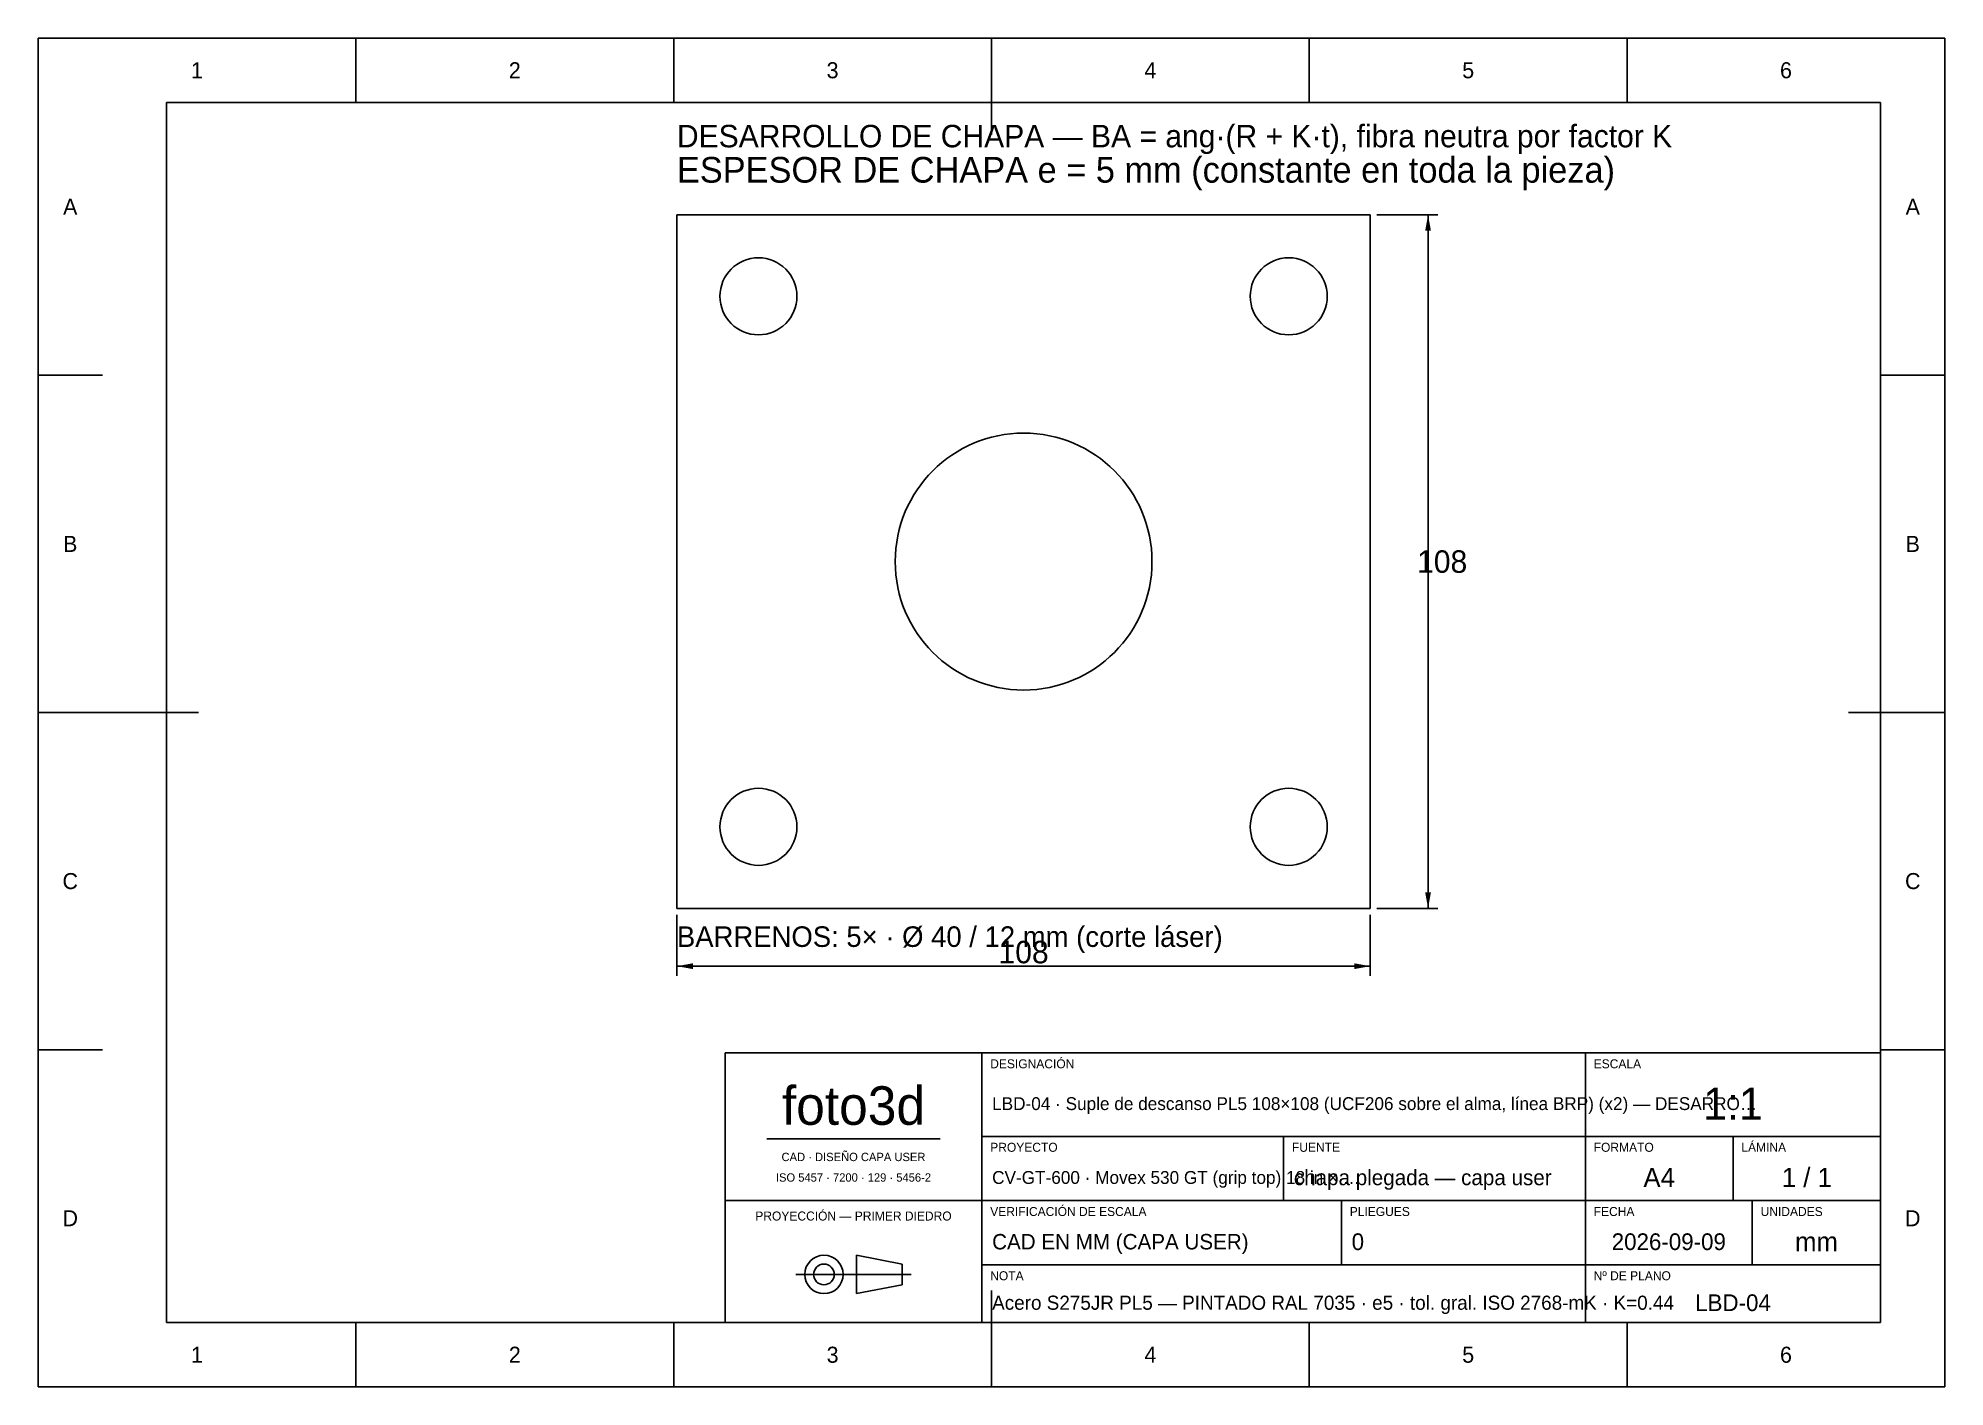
# Model space of a CAD drawing. Extents: x 0 to 297, y 0 to 210.
import ezdxf
from ezdxf.enums import TextEntityAlignment as Align

# ---------------------------------------------------------------- set-up
doc = ezdxf.new("R2010")
doc.units = 0
for name, color, linetype in [('COTAS', 7, 'CONTINUOUS'), ('FINA', 7, 'CONTINUOUS'), ('NORMA', 7, 'CONTINUOUS'), ('TEXTO', 7, 'CONTINUOUS'), ('VISIBLE', 7, 'CONTINUOUS')]:
    doc.layers.add(name, color=color, linetype=linetype)

msp = doc.modelspace()

# ---------------------------------------------------------------- linework, layer by layer
at = {"layer": 'COTAS'}
for p, q in [((208.5, 182.5), (218, 182.5)), ((216.5, 74.5), (216.5, 182.5)), ((208.5, 74.5), (218, 74.5)), ((99.5, 73.5), (99.5, 64)), ((207.5, 73.5), (207.5, 64)), ((99.5, 65.5), (207.5, 65.5))]:
    msp.add_line(p, q, dxfattribs=at)
for points in [[(216.5, 182.5), (216.95, 180), (216.05, 180)], [(216.5, 74.5), (216.95, 77), (216.05, 77)], [(99.5, 65.5), (102, 65.95), (102, 65.05)], [(207.5, 65.5), (205, 65.95), (205, 65.05)]]:
    msp.add_solid(points, dxfattribs=at)
at = {"layer": 'FINA'}
for p, q in [((297, 210), (0, 210)), ((0, 210), (0, 0)), ((49.5, 200), (49.5, 210)), ((99, 200), (99, 210)), ((148.5, 200), (148.5, 210)), ((198, 200), (198, 210)), ((247.5, 200), (247.5, 210)), ((297, 0), (297, 210)), ((0, 157.5), (10, 157.5)), ((287, 157.5), (297, 157.5)), ((0, 105), (10, 105)), ((287, 105), (297, 105)), ((0, 52.5), (10, 52.5)), ((287, 52.5), (297, 52.5)), ((147, 39), (241, 39)), ((194, 29), (194, 39)), ((241, 39), (287, 39)), ((264, 29), (264, 39)), ((113.5, 38.6), (140.5, 38.6)), ((107, 29), (147, 29)), ((147, 29), (241, 29)), ((203, 19), (203, 29)), ((241, 29), (287, 29)), ((267, 19), (267, 29)), ((147, 19), (241, 19)), ((241, 19), (287, 19)), ((118.03, 17.5), (135.97, 17.5)), ((49.5, 0), (49.5, 10)), ((99, 0), (99, 10)), ((148.5, 0), (148.5, 10)), ((198, 0), (198, 10)), ((247.5, 0), (247.5, 10)), ((0, 0), (297, 0))]:
    msp.add_line(p, q, dxfattribs=at)
at = {"layer": 'NORMA'}
for p, q in [((148.5, 210), (148.5, 195)), ((287, 200), (20, 200)), ((20, 200), (20, 10)), ((287, 10), (287, 200)), ((0, 105), (25, 105)), ((297, 105), (282, 105)), ((287, 52), (107, 52)), ((107, 52), (107, 10)), ((147, 10), (147, 52)), ((241, 10), (241, 52)), ((287, 10), (287, 52)), ((148.5, 0), (148.5, 15)), ((20, 10), (287, 10)), ((107, 10), (287, 10))]:
    msp.add_line(p, q, dxfattribs=at)
at = {"layer": 'TEXTO'}
for p, q in [((134.59, 19.11), (127.46, 20.49)), ((127.46, 20.49), (127.46, 14.51)), ((134.59, 15.89), (134.59, 19.11)), ((127.46, 14.51), (134.59, 15.89))]:
    msp.add_line(p, q, dxfattribs=at)
for radius in [2.99, 1.61]:
    msp.add_circle((122.4, 17.5), radius, dxfattribs=at)
at = {"layer": 'VISIBLE'}
for p, q in [((207.5, 182.5), (99.5, 182.5)), ((99.5, 182.5), (99.5, 74.5)), ((207.5, 74.5), (207.5, 182.5)), ((99.5, 74.5), (207.5, 74.5))]:
    msp.add_line(p, q, dxfattribs=at)
for centre, radius in [((112.2, 169.8), 6), ((194.8, 169.8), 6), ((153.5, 128.5), 20), ((112.2, 87.2), 6), ((194.8, 87.2), 6)]:
    msp.add_circle(centre, radius, dxfattribs=at)

# ---------------------------------------------------------------- texts
at = {"layer": 'COTAS'}
for p in [(218.7, 128.5), (153.5, 67.7)]:
    msp.add_text('108', height=3.5, dxfattribs=at).set_placement(p, align=Align.MIDDLE_CENTER)
at = {"layer": 'TEXTO'}
for s, height, p in [('1', 2.5, (24.75, 205)), ('2', 2.5, (74.25, 205)), ('3', 2.5, (123.75, 205)), ('4', 2.5, (173.25, 205)), ('5', 2.5, (222.75, 205)), ('6', 2.5, (272.25, 205)), ('A', 2.5, (5, 183.75)), ('A', 2.5, (292, 183.75)), ('B', 2.5, (5, 131.25)), ('B', 2.5, (292, 131.25)), ('C', 2.5, (5, 78.75)), ('C', 2.5, (292, 78.75)), ('foto3d', 6, (127, 43.8)), ('1:1', 5, (264, 44.1)), ('CAD · DISEÑO CAPA USER', 1.3, (127, 35.8)), ('ISO 5457 · 7200 · 129 · 5456-2', 1.3, (127, 32.6)), ('A4', 3, (252.5, 32.6)), ('1 / 1', 3, (275.5, 32.6)), ('D', 2.5, (5, 26.25)), ('PROYECCIÓN — PRIMER DIEDRO', 1.4, (127, 26.6)), ('D', 2.5, (292, 26.25)), ('2026-09-09', 2.6, (254, 22.6)), ('mm', 3, (277, 22.6)), ('LBD-04', 2.6, (264, 13.1)), ('1', 2.5, (24.75, 5)), ('2', 2.5, (74.25, 5)), ('3', 2.5, (123.75, 5)), ('4', 2.5, (173.25, 5)), ('5', 2.5, (222.75, 5)), ('6', 2.5, (272.25, 5))]:
    msp.add_text(s, height=height, dxfattribs=at).set_placement(p, align=Align.MIDDLE_CENTER)
for s, height, p in [('DESARROLLO DE CHAPA — BA = ang·(R + K·t), fibra neutra por factor K', 3.5, (99.5, 193)), ('ESPESOR DE CHAPA e = 5 mm (constante en toda la pieza)', 4, (99.5, 187.5)), ('BARRENOS: 5× · Ø 40 / 12 mm (corte láser)', 3.2, (99.5, 68.5)), ('DESIGNACIÓN', 1.4, (148.3, 49.6)), ('ESCALA', 1.4, (242.3, 49.6)), ('PROYECTO', 1.4, (148.3, 36.6)), ('FUENTE', 1.4, (195.3, 36.6)), ('FORMATO', 1.4, (242.3, 36.6)), ('LÁMINA', 1.4, (265.3, 36.6)), ('VERIFICACIÓN DE ESCALA', 1.4, (148.3, 26.6)), ('PLIEGUES', 1.4, (204.3, 26.6)), ('FECHA', 1.4, (242.3, 26.6)), ('UNIDADES', 1.4, (268.3, 26.6)), ('NOTA', 1.4, (148.3, 16.6)), ('Nº DE PLANO', 1.4, (242.3, 16.6))]:
    msp.add_text(s, height=height, dxfattribs=at).set_placement(p)
for s, height, p in [('LBD-04 · Suple de descanso PL5 108×108 (UCF206 sobre el alma, línea BRP) (x2) — DESARRO…', 2, (148.6, 44.1)), ('CV-GT-600 · Movex 530 GT (grip top) 18 in × …', 2, (148.6, 32.6)), ('chapa plegada — capa user', 2.4, (195.6, 32.6)), ('CAD EN MM (CAPA USER)', 2.4, (148.6, 22.6)), ('0', 2.6, (204.6, 22.6)), ('Acero S275JR PL5 — PINTADO RAL 7035 · e5 · tol. gral. ISO 2768-mK · K=0.44', 2.2, (148.6, 13.1))]:
    msp.add_text(s, height=height, dxfattribs=at).set_placement(p, align=Align.MIDDLE_LEFT)

doc.saveas('drawing.dxf')
